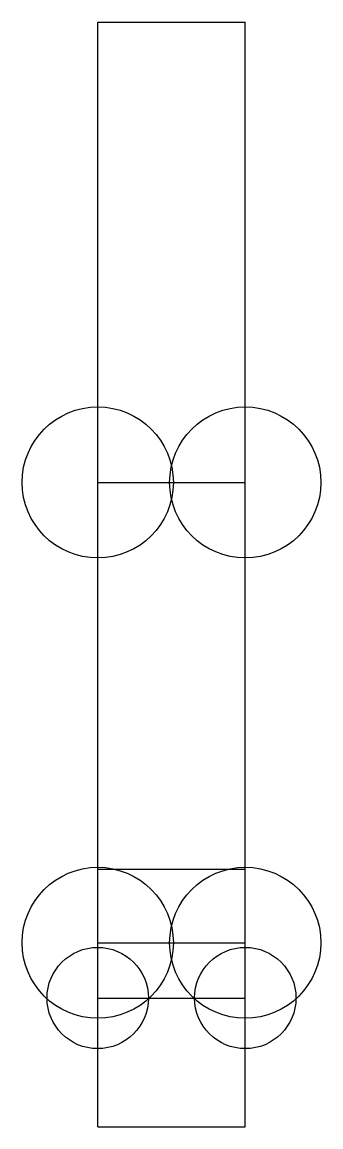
# Model space of a CAD drawing. Header units: millimetres. Extents: x -4.1 to 12.1, y 0 to 60.
import ezdxf

# ---------------------------------------------------------------- set-up
doc = ezdxf.new("R2010")
doc.units = ezdxf.units.MM
doc.layers.add('Part', color=7, linetype='CONTINUOUS')

msp = doc.modelspace()

# ---------------------------------------------------------------- linework, layer by layer
at = {"layer": 'Part'}
for p, q in [((0, 14, 84), (0, 60, 84)), ((0, 60, 84), (8, 60, 84)), ((0, 60, 84), (8, 60, 84)), ((0, 60, 132), (8, 60, 132)), ((0, 60, 84), (0, 60, 132)), ((0, 0, 132), (0, 60, 132)), ((0, 60, 132), (8, 60, 132)), ((0, 0, 132), (0, 60, 132)), ((0, 60, 84), (0, 60, 132)), ((0, 14, 84), (0, 60, 84)), ((8, 14, 84), (8, 60, 84)), ((8, 60, 84), (8, 60, 132)), ((8, 0, 132), (8, 60, 132)), ((8, 14, 84), (8, 60, 84)), ((8, 60, 84), (8, 60, 132)), ((8, 0, 132), (8, 60, 132)), ((0, 35, 118.1), (8, 35, 118.1)), ((0, 35, 118.1), (8, 35, 118.1)), ((0, 0), (0, 14)), ((0, 14), (8, 14)), ((0, 14), (8, 14)), ((0, 14, 84), (8, 14, 84)), ((0, 14), (0, 14, 84)), ((0, 14, 84), (8, 14, 84)), ((0, 14), (0, 14, 84)), ((0, 0), (0, 14)), ((8, 0), (8, 14)), ((8, 14), (8, 14, 84)), ((8, 0), (8, 14)), ((8, 14), (8, 14, 84)), ((0, 10, 118.1), (8, 10, 118.1)), ((0, 10, 118.1), (8, 10, 118.1)), ((0, 7, 10.75), (8, 7, 10.75)), ((0, 7, 10.75), (8, 7, 10.75)), ((0, 7, 34.75), (8, 7, 34.75)), ((0, 7, 34.75), (8, 7, 34.75)), ((0, 0), (8, 0)), ((0, 0, 132), (8, 0, 132)), ((0, 0), (0, 0, 132)), ((0, 0), (8, 0)), ((0, 0, 132), (8, 0, 132)), ((0, 0), (0, 0, 132)), ((8, 0), (8, 0, 132)), ((8, 0), (8, 0, 132))]:
    msp.add_line(p, q, dxfattribs=at)
for centre, radius in [((0, 35, 114), 4.1), ((0, 35, 114), 4.1), ((8, 35, 114), 4.1), ((8, 35, 114), 4.1), ((0, 10, 114), 4.1), ((0, 10, 114), 4.1), ((8, 10, 114), 4.1), ((8, 10, 114), 4.1), ((0, 7, 8), 2.75), ((0, 7, 32), 2.75), ((0, 7, 8), 2.75), ((0, 7, 32), 2.75), ((8, 7, 8), 2.75), ((8, 7, 32), 2.75), ((8, 7, 8), 2.75), ((8, 7, 32), 2.75)]:
    msp.add_circle(centre, radius, dxfattribs=at)

doc.saveas('drawing.dxf')
